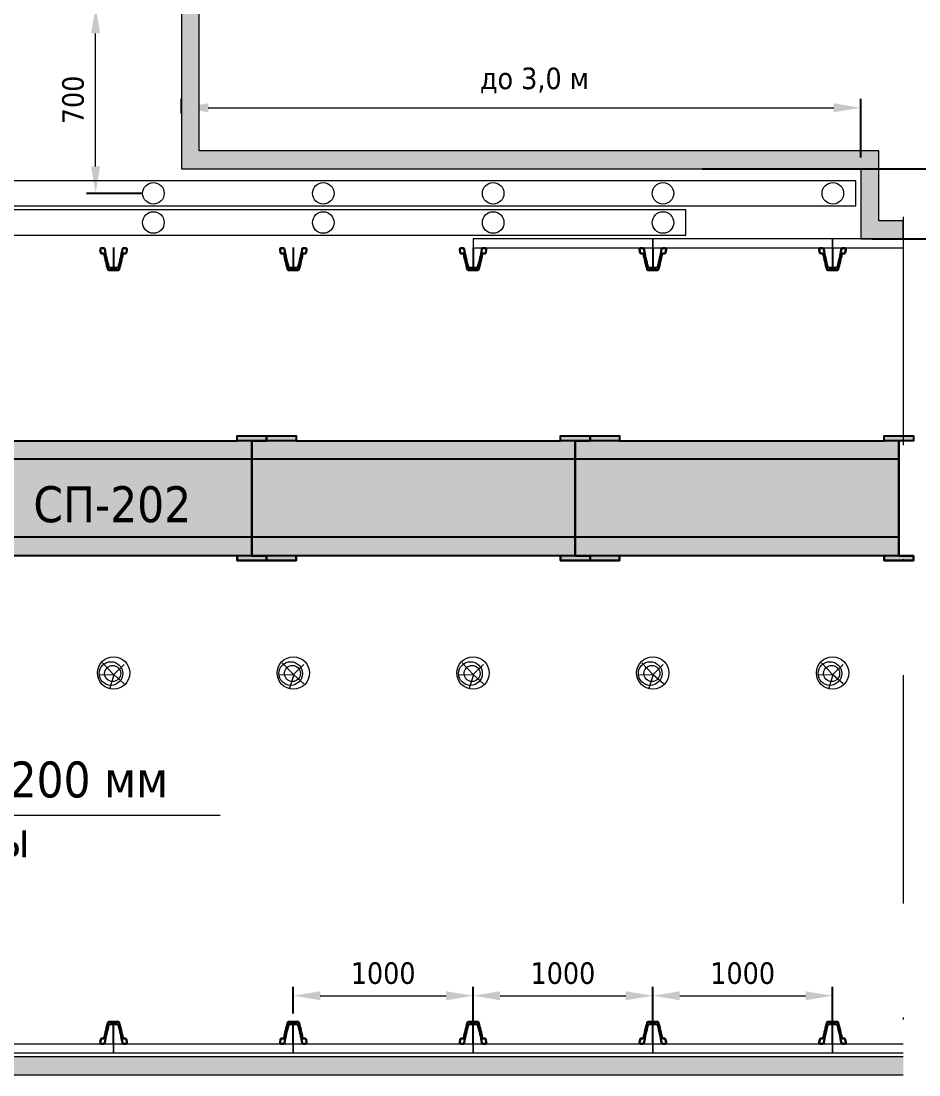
# Model space of a CAD drawing. Header units: millimetres. Extents: x 2161 to 3506, y -1213 to -250.
# Drawn here: x 2607.1 to 2657.1, y -435.4 to -376.7 of the extents above; entities that cross this region are included whole.
import ezdxf

# ---------------------------------------------------------------- set-up
doc = ezdxf.new("R2010")
doc.units = ezdxf.units.MM
doc.linetypes.add('ACAD_ISO04W100', pattern=[30, 24, -3, 0, -3])
doc.linetypes.add('DASHDOT', pattern=[25.4, 12.7, -6.35, 0, -6.35])
doc.styles.add('стиль', font='TAHOMA.TTF')
doc.dimstyles.new('Копия DIN', dxfattribs={"dimtxt": 2, "dimasz": 2.5, "dimexe": 0.5, "dimexo": 0.625, "dimtad": 0, "dimdec": 0, "dimlfac": 100, "dimzin": 4, "dimdsep": 46, "dimtxsty": 'стиль', "dimcen": 2.5, "dimclre": 256, "dimclrt": 256, "dimadec": 0, "dimazin": 2, "dimtfac": 1, "dimtdec": 0, "dimtmove": 0, "dimatfit": 3, "dimfxl": 0, "dimtvp": 1, "dimtolj": 1, "dimtzin": 0, "dimlwd": 0, "dimarcsym": 0})

# ---------------------------------------------------------------- blocks, each defined once
blk = doc.blocks.new('дер180')
at = {"color": 7, "lineweight": 15}
for points in [[(2532.583, -969.893), (2531.995, -970.457), (2531.22, -970.48)], [(2531.384, -969.799), (2532.019, -970.457), (2531.784, -971.209)], [(2532.589, -970.961), (2532.023, -970.465)]]:
    blk.add_lwpolyline(points, dxfattribs=at)
for centre, radius in [((2531.999, -970.356), 0.9), ((2531.854, -970.386), 0.658), ((2531.948, -970.386), 0.446)]:
    blk.add_circle(centre, radius, dxfattribs=at)
blk = doc.blocks.new('*D458')
at = {"lineweight": -2}
for p, q in [((2642.282, -431.964), (2642.282, -430.467)), ((2652.282, -432.4), (2652.282, -430.467))]:
    blk.add_line(p, q, dxfattribs=at)
at = {"color": 0, "lineweight": 0}
blk.add_line((2643.782, -430.967), (2650.782, -430.967), dxfattribs=at)
at = {"color": 0, "lineweight": -2}
for points in [[(2643.782, -430.717), (2643.782, -431.217), (2642.282, -430.967)], [(2650.782, -430.717), (2650.782, -431.217), (2652.282, -430.967)]]:
    blk.add_solid(points, dxfattribs=at)
at = {"layer": 'Defpoints', "color": 0, "lineweight": -2}
for p in [(2652.282, -430.967), (2642.282, -432.589), (2652.282, -433.025)]:
    blk.add_point(p, dxfattribs=at)
at = {"lineweight": 0, "insert": (2647.282, -429.718), "char_height": 1.2, "attachment_point": 5, "style": 'стиль'}
blk.add_mtext('\\A1;1000', dxfattribs=at)
blk = doc.blocks.new('*D459')
at = {"lineweight": -2}
for p, q in [((2616.679, -364.405), (2663.627, -364.405)), ((2654.476, -388.852), (2663.627, -388.852))]:
    blk.add_line(p, q, dxfattribs=at)
at = {"color": 0, "lineweight": 0}
blk.add_line((2663.127, -365.905), (2663.127, -387.352), dxfattribs=at)
at = {"color": 0, "lineweight": -2}
for points in [[(2662.877, -365.905), (2663.377, -365.905), (2663.127, -364.405)], [(2662.877, -387.352), (2663.377, -387.352), (2663.127, -388.852)]]:
    blk.add_solid(points, dxfattribs=at)
at = {"layer": 'Defpoints', "color": 0, "lineweight": -2}
for p in [(2616.054, -364.405), (2653.851, -388.852), (2663.127, -388.852)]:
    blk.add_point(p, dxfattribs=at)
at = {"lineweight": 0, "insert": (2661.877, -377.358), "char_height": 1.2, "attachment_point": 5, "rotation": 90, "style": 'стиль'}
blk.add_mtext('\\A1;2400', dxfattribs=at)
blk = doc.blocks.new('*D460')
at = {"lineweight": -2}
for p, q in [((2616.054, -381.864), (2616.054, -381.069)), ((2653.851, -384.335), (2653.851, -381.069))]:
    blk.add_line(p, q, dxfattribs=at)
at = {"color": 0, "lineweight": 0}
blk.add_line((2617.554, -381.569), (2652.351, -381.569), dxfattribs=at)
at = {"color": 0, "lineweight": -2}
for points in [[(2617.554, -381.319), (2617.554, -381.819), (2616.054, -381.569)], [(2652.351, -381.319), (2652.351, -381.819), (2653.851, -381.569)]]:
    blk.add_solid(points, dxfattribs=at)
at = {"layer": 'Defpoints', "color": 0, "lineweight": -2}
for p in [(2653.851, -381.569), (2616.054, -382.489), (2653.851, -384.96)]:
    blk.add_point(p, dxfattribs=at)
at = {"lineweight": 0, "insert": (2635.698, -380.045), "char_height": 1.2, "attachment_point": 5, "style": 'стиль'}
blk.add_mtext('\\A1;до 3,0 м', dxfattribs=at)
blk = doc.blocks.new('*D497')
at = {"lineweight": -2}
for p, q in [((2632.282, -431.964), (2632.282, -430.467)), ((2642.282, -432.4), (2642.282, -430.467))]:
    blk.add_line(p, q, dxfattribs=at)
at = {"color": 0, "lineweight": 0}
blk.add_line((2633.782, -430.967), (2640.782, -430.967), dxfattribs=at)
at = {"color": 0, "lineweight": -2}
for points in [[(2633.782, -430.717), (2633.782, -431.217), (2632.282, -430.967)], [(2640.782, -430.717), (2640.782, -431.217), (2642.282, -430.967)]]:
    blk.add_solid(points, dxfattribs=at)
at = {"layer": 'Defpoints', "color": 0, "lineweight": -2}
for p in [(2642.282, -430.967), (2632.282, -432.589), (2642.282, -433.025)]:
    blk.add_point(p, dxfattribs=at)
at = {"lineweight": 0, "insert": (2637.282, -429.718), "char_height": 1.2, "attachment_point": 5, "style": 'стиль'}
blk.add_mtext('\\A1;1000', dxfattribs=at)
blk = doc.blocks.new('*D498')
at = {"lineweight": -2}
for p, q in [((2622.282, -431.964), (2622.282, -430.467)), ((2632.282, -432.4), (2632.282, -430.467))]:
    blk.add_line(p, q, dxfattribs=at)
at = {"color": 0, "lineweight": 0}
blk.add_line((2623.782, -430.967), (2630.782, -430.967), dxfattribs=at)
at = {"color": 0, "lineweight": -2}
for points in [[(2623.782, -430.717), (2623.782, -431.217), (2622.282, -430.967)], [(2630.782, -430.717), (2630.782, -431.217), (2632.282, -430.967)]]:
    blk.add_solid(points, dxfattribs=at)
at = {"layer": 'Defpoints', "color": 0, "lineweight": -2}
for p in [(2632.282, -430.967), (2622.282, -432.589), (2632.282, -433.025)]:
    blk.add_point(p, dxfattribs=at)
at = {"lineweight": 0, "insert": (2627.282, -429.718), "char_height": 1.2, "attachment_point": 5, "style": 'стиль'}
blk.add_mtext('\\A1;1000', dxfattribs=at)
blk = doc.blocks.new('*D500')
at = {"linetype": 'ByBlock', "lineweight": -2}
for p, q in [((2613.875, -375.932), (2610.784, -375.932)), ((2613.875, -386.328), (2610.784, -386.328))]:
    blk.add_line(p, q, dxfattribs=at)
at = {"color": 0, "linetype": 'ByBlock', "lineweight": 0}
blk.add_line((2611.284, -384.828), (2611.284, -377.432), dxfattribs=at)
at = {"color": 0, "linetype": 'ByBlock', "lineweight": -2}
for points in [[(2611.034, -377.432), (2611.534, -377.432), (2611.284, -375.932)], [(2611.034, -384.828), (2611.534, -384.828), (2611.284, -386.328)]]:
    blk.add_solid(points, dxfattribs=at)
at = {"layer": 'Defpoints', "color": 0, "linetype": 'ByBlock', "lineweight": -2}
for p in [(2611.284, -375.932), (2614.5, -375.932), (2614.5, -386.328)]:
    blk.add_point(p, dxfattribs=at)
at = {"linetype": 'ByBlock', "lineweight": -2, "insert": (2610.035, -381.13), "char_height": 1.2, "attachment_point": 5, "rotation": 90, "style": 'стиль'}
blk.add_mtext('\\A1;700', dxfattribs=at)
blk = doc.blocks.new('*D501')
at = {"color": 0, "linetype": 'ByBlock', "lineweight": 0}
for p, q in [((2660.097, -383.46), (2660.097, -378.153)), ((2660.097, -388.852), (2660.097, -384.96)), ((2660.097, -390.352), (2660.097, -391.852))]:
    blk.add_line(p, q, dxfattribs=at)
at = {"linetype": 'ByBlock', "lineweight": -2}
for p, q in [((2645.026, -384.96), (2660.597, -384.96)), ((2654.476, -388.852), (2660.597, -388.852))]:
    blk.add_line(p, q, dxfattribs=at)
at = {"color": 0, "linetype": 'ByBlock', "lineweight": -2}
for points in [[(2659.847, -383.46), (2660.347, -383.46), (2660.097, -384.96)], [(2659.847, -390.352), (2660.347, -390.352), (2660.097, -388.852)]]:
    blk.add_solid(points, dxfattribs=at)
at = {"layer": 'Defpoints', "color": 0, "linetype": 'ByBlock', "lineweight": -2}
for p in [(2644.401, -384.96), (2660.097, -384.96), (2653.851, -388.852)]:
    blk.add_point(p, dxfattribs=at)
at = {"linetype": 'ByBlock', "lineweight": -2, "insert": (2658.848, -380.056), "char_height": 1.2, "attachment_point": 5, "rotation": 90, "style": 'стиль'}
blk.add_mtext('\\A1;700', dxfattribs=at)
blk = doc.blocks.new('Рештак СП202')
blk.add_hatch(color=255).paths.add_polyline_path([(-3983.3, -5993.2), (-3819.1, -5993.2), (-3819.1, -6020.3), (-2347.5, -6020.3), (-2347.5, -5993.2), (-2183.3, -5993.2), (-2183.3, -6020.3), (-2101.2, -6020.3), (-2101.2, -6659.3), (-2183.3, -6659.3), (-2183.3, -6686.4), (-2347.5, -6686.4), (-2347.5, -6659.3), (-3819.1, -6659.3), (-3819.1, -6686.4), (-3983.3, -6686.4), (-3983.3, -6659.3), (-3901.2, -6659.3), (-3901.2, -6020.3), (-3983.3, -6020.3)])
for p, q in [((-3901.2, -6020.3), (-3901.2, -6659.3)), ((-2101.2, -6020.3), (-2101.2, -6659.3)), ((-3901.2, -6122.4), (-2101.2, -6122.4)), ((-3901.2, -6557.2), (-2101.2, -6557.2))]:
    blk.add_line(p, q)
for points in [[(-3983.3, -6020.3), (-3819.1, -6020.3), (-3819.1, -5993.2), (-3983.3, -5993.2)], [(-2347.5, -6020.3), (-2183.3, -6020.3), (-2183.3, -5993.2), (-2347.5, -5993.2)], [(-3983.3, -6659.3), (-3819.1, -6659.3), (-3819.1, -6686.4), (-3983.3, -6686.4)], [(-2347.5, -6659.3), (-2183.3, -6659.3), (-2183.3, -6686.4), (-2347.5, -6686.4)]]:
    blk.add_lwpolyline(points, close=True)
blk.add_lwpolyline([(-3983.3, -5993.2), (-3819.1, -5993.2), (-3819.1, -6020.3), (-2347.5, -6020.3), (-2347.5, -5993.2), (-2183.3, -5993.2), (-2183.3, -6020.3), (-2101.2, -6020.3), (-2101.2, -6659.3), (-2183.3, -6659.3), (-2183.3, -6686.4), (-2347.5, -6686.4), (-2347.5, -6659.3), (-3819.1, -6659.3), (-3819.1, -6686.4), (-3983.3, -6686.4), (-3983.3, -6659.3), (-3901.2, -6659.3), (-3901.2, -6020.3), (-3983.3, -6020.3), (-3983.3, -5993.2)])

msp = doc.modelspace()

# ---------------------------------------------------------------- hatches: boundary and pattern name
at = {"lineweight": 15}
for points in [[(2656.218, -387.852), (2654.851, -387.852), (2654.851, -383.96), (2617.054, -383.96), (2617.054, -363.405), (2599.054, -363.405), (2599.054, -324.233), (2608.054, -324.233), (2608.054, -298.484), (2607.054, -298.484), (2607.054, -323.233), (2598.054, -323.233), (2598.054, -364.405), (2616.054, -364.405), (2616.054, -384.96), (2653.851, -384.96), (2653.851, -388.852), (2656.218, -388.852)], [(2518.286, -434.372), (2518.286, -435.372), (2656.218, -435.372), (2656.218, -434.372)]]:
    msp.add_hatch(color=8, dxfattribs=at).paths.add_polyline_path(points)

# ---------------------------------------------------------------- linework, layer by layer
at = {"color": 7, "lineweight": 15}
for p, q in [((2625.216, -385.628), (2595.216, -385.628)), ((2653.575, -385.628), (2625.216, -385.628)), ((2653.575, -387.028), (2653.575, -385.628)), ((2616.198, -387.253), (2586.198, -387.253)), ((2595.216, -387.028), (2625.216, -387.028)), ((2644.125, -387.253), (2616.198, -387.253)), ((2625.216, -387.028), (2653.575, -387.028)), ((2644.125, -388.653), (2644.125, -387.253)), ((2586.198, -388.653), (2616.198, -388.653)), ((2616.198, -388.653), (2644.125, -388.653))]:
    msp.add_line(p, q, dxfattribs=at)
at = {"color": 7, "linetype": 'DASHDOT', "lineweight": 15}
msp.add_line((2656.218, -387.632), (2656.218, -435.372), dxfattribs=at)
at = {"color": 7, "lineweight": 30}
for p, q in [((2611.545, -389.448), (2611.572, -389.629)), ((2611.605, -389.381), (2611.733, -389.381)), ((2611.621, -389.671), (2611.717, -389.671)), ((2612.832, -389.381), (2612.96, -389.381)), ((2612.848, -389.671), (2612.943, -389.671)), ((2613.02, -389.448), (2612.993, -389.629)), ((2621.545, -389.448), (2621.572, -389.629)), ((2621.605, -389.381), (2621.733, -389.381)), ((2621.621, -389.671), (2621.717, -389.671)), ((2622.832, -389.381), (2622.96, -389.381)), ((2622.848, -389.671), (2622.943, -389.671)), ((2623.02, -389.448), (2622.993, -389.629)), ((2631.545, -389.448), (2631.572, -389.629)), ((2631.605, -389.381), (2631.733, -389.381)), ((2631.621, -389.671), (2631.717, -389.671)), ((2632.832, -389.381), (2632.96, -389.381)), ((2632.848, -389.671), (2632.943, -389.671)), ((2633.02, -389.448), (2632.993, -389.629)), ((2641.545, -389.448), (2641.572, -389.629)), ((2641.605, -389.381), (2641.733, -389.381)), ((2641.621, -389.671), (2641.717, -389.671)), ((2642.832, -389.381), (2642.96, -389.381)), ((2642.848, -389.671), (2642.943, -389.671)), ((2643.02, -389.448), (2642.993, -389.629)), ((2651.545, -389.448), (2651.572, -389.629)), ((2651.605, -389.381), (2651.733, -389.381)), ((2651.621, -389.671), (2651.717, -389.671)), ((2652.832, -389.381), (2652.96, -389.381)), ((2652.848, -389.671), (2652.943, -389.671)), ((2653.02, -389.448), (2652.993, -389.629)), ((2612.031, -390.611), (2612.534, -390.611)), ((2612.104, -390.481), (2612.461, -390.481)), ((2622.031, -390.611), (2622.534, -390.611)), ((2622.104, -390.481), (2622.461, -390.481)), ((2632.031, -390.611), (2632.534, -390.611)), ((2632.104, -390.481), (2632.461, -390.481)), ((2642.031, -390.611), (2642.534, -390.611)), ((2642.104, -390.481), (2642.461, -390.481)), ((2652.031, -390.611), (2652.534, -390.611)), ((2652.104, -390.481), (2652.461, -390.481)), ((2612.031, -432.411), (2612.534, -432.411)), ((2612.104, -432.541), (2612.461, -432.541)), ((2622.031, -432.411), (2622.534, -432.411)), ((2622.104, -432.541), (2622.461, -432.541)), ((2632.031, -432.411), (2632.534, -432.411)), ((2632.104, -432.541), (2632.461, -432.541)), ((2642.031, -432.411), (2642.534, -432.411)), ((2642.104, -432.541), (2642.461, -432.541)), ((2652.031, -432.411), (2652.534, -432.411)), ((2652.104, -432.541), (2652.461, -432.541)), ((2611.545, -433.574), (2611.572, -433.393)), ((2611.605, -433.641), (2611.733, -433.641)), ((2611.621, -433.351), (2611.717, -433.351)), ((2612.832, -433.641), (2612.96, -433.641)), ((2612.848, -433.351), (2612.943, -433.351)), ((2613.02, -433.574), (2612.993, -433.393)), ((2621.545, -433.574), (2621.572, -433.393)), ((2621.605, -433.641), (2621.733, -433.641)), ((2621.621, -433.351), (2621.717, -433.351)), ((2622.832, -433.641), (2622.96, -433.641)), ((2622.848, -433.351), (2622.943, -433.351)), ((2623.02, -433.574), (2622.993, -433.393)), ((2631.545, -433.574), (2631.572, -433.393)), ((2631.605, -433.641), (2631.733, -433.641)), ((2631.621, -433.351), (2631.717, -433.351)), ((2632.832, -433.641), (2632.96, -433.641)), ((2632.848, -433.351), (2632.943, -433.351)), ((2633.02, -433.574), (2632.993, -433.393)), ((2641.545, -433.574), (2641.572, -433.393)), ((2641.605, -433.641), (2641.733, -433.641)), ((2641.621, -433.351), (2641.717, -433.351)), ((2642.832, -433.641), (2642.96, -433.641)), ((2642.848, -433.351), (2642.943, -433.351)), ((2643.02, -433.574), (2642.993, -433.393)), ((2651.545, -433.574), (2651.572, -433.393)), ((2651.605, -433.641), (2651.733, -433.641)), ((2651.621, -433.351), (2651.717, -433.351)), ((2652.832, -433.641), (2652.96, -433.641)), ((2652.848, -433.351), (2652.943, -433.351)), ((2653.02, -433.574), (2652.993, -433.393))]:
    msp.add_line(p, q, dxfattribs=at)
at = {"color": 7, "linetype": 'ACAD_ISO04W100'}
for p, q in [((2612.282, -389.349), (2612.282, -390.644)), ((2622.282, -389.349), (2622.282, -390.644)), ((2632.282, -389.349), (2632.282, -390.644)), ((2642.282, -389.349), (2642.282, -390.644)), ((2652.282, -389.349), (2652.282, -390.644)), ((2612.282, -433.673), (2612.282, -432.378)), ((2622.282, -433.673), (2622.282, -432.378)), ((2632.282, -433.673), (2632.282, -432.378)), ((2642.282, -433.673), (2642.282, -432.378)), ((2652.282, -433.673), (2652.282, -432.378))]:
    msp.add_line(p, q, dxfattribs=at)
at = {"color": 7, "lineweight": 15}
for points in [[(2656.218, -387.852), (2654.851, -387.852), (2654.851, -383.96), (2617.054, -383.96), (2617.054, -363.405), (2599.054, -363.405), (2599.054, -324.233), (2608.054, -324.233), (2608.054, -298.484), (2607.054, -298.484), (2607.054, -323.233), (2598.054, -323.233), (2598.054, -364.405), (2616.054, -364.405), (2616.054, -384.96), (2653.851, -384.96), (2653.851, -388.852), (2656.218, -388.852), (2656.218, -387.852)], [(2632.282, -388.852), (2632.282, -389.352), (2642.282, -389.352), (2642.282, -388.852), (2632.282, -388.852)], [(2642.282, -388.852), (2642.282, -389.352), (2652.282, -389.352), (2652.282, -388.852), (2642.282, -388.852)], [(2652.282, -388.852), (2652.282, -389.352), (2656.218, -389.352)], [(2656.218, -388.852), (2652.282, -388.852)], [(2602.282, -433.652), (2602.282, -434.152), (2612.282, -434.152), (2612.282, -433.652), (2602.282, -433.652)], [(2612.282, -433.652), (2612.282, -434.152), (2622.282, -434.152), (2622.282, -433.652), (2612.282, -433.652)], [(2622.282, -433.652), (2622.282, -434.152), (2632.282, -434.152), (2632.282, -433.652), (2622.282, -433.652)], [(2632.282, -433.652), (2632.282, -434.152), (2642.282, -434.152), (2642.282, -433.652), (2632.282, -433.652)], [(2642.282, -433.652), (2642.282, -434.152), (2652.282, -434.152), (2652.282, -433.652), (2642.282, -433.652)], [(2652.282, -433.652), (2652.282, -434.152), (2656.218, -434.152)], [(2656.218, -433.652), (2652.282, -433.652)], [(2656.218, -434.372), (2518.286, -434.372)], [(2518.286, -435.372), (2656.218, -435.372)]]:
    msp.add_lwpolyline(points, dxfattribs=at)
for centre in [(2614.5, -386.328), (2623.95, -386.328), (2633.4, -386.328), (2642.85, -386.328), (2652.3, -386.328), (2614.5, -387.953), (2623.95, -387.953), (2633.4, -387.953), (2642.85, -387.953)]:
    msp.add_circle(centre, 0.6, dxfattribs=at)
at = {"color": 7, "lineweight": 30}
for centre, radius, start, end in [((2611.605, -389.441), 0.06, 89.40595, 190.01711), ((2611.621, -389.621), 0.05, 187.35882, 270.43725), ((2611.717, -389.721), 0.05, 11.75312, 90), ((2611.733, -389.441), 0.06, 8.18923, 90), ((2630.876, -385.537), 19.561, 192.31635, 194.89843), ((2619.108, -388.331), 7.398, 188.56037, 196.32129), ((2605.457, -388.331), 7.398, 343.67871, 351.43963), ((2593.688, -385.537), 19.561, 345.10157, 347.68365), ((2612.832, -389.441), 0.06, 90, 171.81077), ((2612.848, -389.721), 0.05, 90, 168.24688), ((2612.943, -389.621), 0.05, 269.56275, 352.64118), ((2612.96, -389.441), 0.06, 349.98289, 90.59405), ((2621.605, -389.441), 0.06, 89.40595, 190.01711), ((2621.621, -389.621), 0.05, 187.35882, 270.43725), ((2621.717, -389.721), 0.05, 11.75312, 90), ((2621.733, -389.441), 0.06, 8.18923, 90), ((2640.876, -385.537), 19.561, 192.31635, 194.89843), ((2629.108, -388.331), 7.398, 188.56037, 196.32129), ((2615.457, -388.331), 7.398, 343.67871, 351.43963), ((2603.688, -385.537), 19.561, 345.10157, 347.68365), ((2622.832, -389.441), 0.06, 90, 171.81077), ((2622.848, -389.721), 0.05, 90, 168.24688), ((2622.943, -389.621), 0.05, 269.56275, 352.64118), ((2622.96, -389.441), 0.06, 349.98289, 90.59405), ((2631.605, -389.441), 0.06, 89.40595, 190.01711), ((2631.621, -389.621), 0.05, 187.35882, 270.43725), ((2631.717, -389.721), 0.05, 11.75312, 90), ((2631.733, -389.441), 0.06, 8.18923, 90), ((2650.876, -385.537), 19.561, 192.31635, 194.89843), ((2639.108, -388.331), 7.398, 188.56037, 196.32129), ((2625.457, -388.331), 7.398, 343.67871, 351.43963), ((2613.688, -385.537), 19.561, 345.10157, 347.68365), ((2632.832, -389.441), 0.06, 90, 171.81077), ((2632.848, -389.721), 0.05, 90, 168.24688), ((2632.943, -389.621), 0.05, 269.56275, 352.64118), ((2632.96, -389.441), 0.06, 349.98289, 90.59405), ((2641.605, -389.441), 0.06, 89.40595, 190.01711), ((2641.621, -389.621), 0.05, 187.35882, 270.43725), ((2641.717, -389.721), 0.05, 11.75312, 90), ((2641.733, -389.441), 0.06, 8.18923, 90), ((2660.876, -385.537), 19.561, 192.31635, 194.89843), ((2649.108, -388.331), 7.398, 188.56037, 196.32129), ((2635.457, -388.331), 7.398, 343.67871, 351.43963), ((2623.688, -385.537), 19.561, 345.10157, 347.68365), ((2642.832, -389.441), 0.06, 90, 171.81077), ((2642.848, -389.721), 0.05, 90, 168.24688), ((2642.943, -389.621), 0.05, 269.56275, 352.64118), ((2642.96, -389.441), 0.06, 349.98289, 90.59405), ((2651.605, -389.441), 0.06, 89.40595, 190.01711), ((2651.621, -389.621), 0.05, 187.35882, 270.43725), ((2651.717, -389.721), 0.05, 11.75312, 90), ((2651.733, -389.441), 0.06, 8.18923, 90), ((2670.876, -385.537), 19.561, 192.31635, 194.89843), ((2659.108, -388.331), 7.398, 188.56037, 196.32129), ((2645.457, -388.331), 7.398, 343.67871, 351.43963), ((2633.688, -385.537), 19.561, 345.10157, 347.68365), ((2652.832, -389.441), 0.06, 90, 171.81077), ((2652.848, -389.721), 0.05, 90, 168.24688), ((2652.943, -389.621), 0.05, 269.56275, 352.64118), ((2652.96, -389.441), 0.06, 349.98289, 90.59405), ((2612.104, -390.381), 0.1, 196.53522, 273.6486), ((2612.461, -390.381), 0.1, 266.3514, 343.46478), ((2622.104, -390.381), 0.1, 196.53522, 273.6486), ((2622.461, -390.381), 0.1, 266.3514, 343.46478), ((2632.104, -390.381), 0.1, 196.53522, 273.6486), ((2632.461, -390.381), 0.1, 266.3514, 343.46478), ((2642.104, -390.381), 0.1, 196.53522, 273.6486), ((2642.461, -390.381), 0.1, 266.3514, 343.46478), ((2652.104, -390.381), 0.1, 196.53522, 273.6486), ((2652.461, -390.381), 0.1, 266.3514, 343.46478), ((2612.031, -390.551), 0.06, 194.76068, 271.39358), ((2612.534, -390.551), 0.06, 268.60642, 345.23932), ((2622.031, -390.551), 0.06, 194.76068, 271.39358), ((2622.534, -390.551), 0.06, 268.60642, 345.23932), ((2632.031, -390.551), 0.06, 194.76068, 271.39358), ((2632.534, -390.551), 0.06, 268.60642, 345.23932), ((2642.031, -390.551), 0.06, 194.76068, 271.39358), ((2642.534, -390.551), 0.06, 268.60642, 345.23932), ((2652.031, -390.551), 0.06, 194.76068, 271.39358), ((2652.534, -390.551), 0.06, 268.60642, 345.23932), ((2630.876, -437.485), 19.561, 165.10157, 167.68365), ((2619.108, -434.692), 7.398, 163.67871, 171.43963), ((2612.031, -432.471), 0.06, 88.60642, 165.23932), ((2612.104, -432.641), 0.1, 86.3514, 163.46478), ((2612.461, -432.641), 0.1, 16.53522, 93.6486), ((2612.534, -432.471), 0.06, 14.76068, 91.39358), ((2605.457, -434.692), 7.398, 8.56037, 16.32129), ((2593.688, -437.485), 19.561, 12.31635, 14.89843), ((2640.876, -437.485), 19.561, 165.10157, 167.68365), ((2629.108, -434.692), 7.398, 163.67871, 171.43963), ((2622.031, -432.471), 0.06, 88.60642, 165.23932), ((2622.104, -432.641), 0.1, 86.3514, 163.46478), ((2622.461, -432.641), 0.1, 16.53522, 93.6486), ((2622.534, -432.471), 0.06, 14.76068, 91.39358), ((2615.457, -434.692), 7.398, 8.56037, 16.32129), ((2603.688, -437.485), 19.561, 12.31635, 14.89843), ((2650.876, -437.485), 19.561, 165.10157, 167.68365), ((2639.108, -434.692), 7.398, 163.67871, 171.43963), ((2632.031, -432.471), 0.06, 88.60642, 165.23932), ((2632.104, -432.641), 0.1, 86.3514, 163.46478), ((2632.461, -432.641), 0.1, 16.53522, 93.6486), ((2632.534, -432.471), 0.06, 14.76068, 91.39358), ((2625.457, -434.692), 7.398, 8.56037, 16.32129), ((2613.688, -437.485), 19.561, 12.31635, 14.89843), ((2660.876, -437.485), 19.561, 165.10157, 167.68365), ((2649.108, -434.692), 7.398, 163.67871, 171.43963), ((2642.031, -432.471), 0.06, 88.60642, 165.23932), ((2642.104, -432.641), 0.1, 86.3514, 163.46478), ((2642.461, -432.641), 0.1, 16.53522, 93.6486), ((2642.534, -432.471), 0.06, 14.76068, 91.39358), ((2635.457, -434.692), 7.398, 8.56037, 16.32129), ((2623.688, -437.485), 19.561, 12.31635, 14.89843), ((2670.876, -437.485), 19.561, 165.10157, 167.68365), ((2659.108, -434.692), 7.398, 163.67871, 171.43963), ((2652.031, -432.471), 0.06, 88.60642, 165.23932), ((2652.104, -432.641), 0.1, 86.3514, 163.46478), ((2652.461, -432.641), 0.1, 16.53522, 93.6486), ((2652.534, -432.471), 0.06, 14.76068, 91.39358), ((2645.457, -434.692), 7.398, 8.56037, 16.32129), ((2633.688, -437.485), 19.561, 12.31635, 14.89843), ((2611.605, -433.581), 0.06, 169.98289, 270.59405), ((2611.621, -433.401), 0.05, 89.56275, 172.64118), ((2611.717, -433.301), 0.05, 270, 348.24688), ((2611.733, -433.581), 0.06, 270, 351.81077), ((2612.832, -433.581), 0.06, 188.18923, 270), ((2612.848, -433.301), 0.05, 191.75312, 270), ((2612.943, -433.401), 0.05, 7.35882, 90.43725), ((2612.96, -433.581), 0.06, 269.40595, 10.01711), ((2621.605, -433.581), 0.06, 169.98289, 270.59405), ((2621.621, -433.401), 0.05, 89.56275, 172.64118), ((2621.717, -433.301), 0.05, 270, 348.24688), ((2621.733, -433.581), 0.06, 270, 351.81077), ((2622.832, -433.581), 0.06, 188.18923, 270), ((2622.848, -433.301), 0.05, 191.75312, 270), ((2622.943, -433.401), 0.05, 7.35882, 90.43725), ((2622.96, -433.581), 0.06, 269.40595, 10.01711), ((2631.605, -433.581), 0.06, 169.98289, 270.59405), ((2631.621, -433.401), 0.05, 89.56275, 172.64118), ((2631.717, -433.301), 0.05, 270, 348.24688), ((2631.733, -433.581), 0.06, 270, 351.81077), ((2632.832, -433.581), 0.06, 188.18923, 270), ((2632.848, -433.301), 0.05, 191.75312, 270), ((2632.943, -433.401), 0.05, 7.35882, 90.43725), ((2632.96, -433.581), 0.06, 269.40595, 10.01711), ((2641.605, -433.581), 0.06, 169.98289, 270.59405), ((2641.621, -433.401), 0.05, 89.56275, 172.64118), ((2641.717, -433.301), 0.05, 270, 348.24688), ((2641.733, -433.581), 0.06, 270, 351.81077), ((2642.832, -433.581), 0.06, 188.18923, 270), ((2642.848, -433.301), 0.05, 191.75312, 270), ((2642.943, -433.401), 0.05, 7.35882, 90.43725), ((2642.96, -433.581), 0.06, 269.40595, 10.01711), ((2651.605, -433.581), 0.06, 169.98289, 270.59405), ((2651.621, -433.401), 0.05, 89.56275, 172.64118), ((2651.717, -433.301), 0.05, 270, 348.24688), ((2651.733, -433.581), 0.06, 270, 351.81077), ((2652.832, -433.581), 0.06, 188.18923, 270), ((2652.848, -433.301), 0.05, 191.75312, 270), ((2652.943, -433.401), 0.05, 7.35882, 90.43725), ((2652.96, -433.581), 0.06, 269.40595, 10.01711)]:
    msp.add_arc(centre, radius, start, end, dxfattribs=at)

# ---------------------------------------------------------------- block references
at = {"xscale": 0.00999999999476131, "yscale": 0.01000000000021828, "zscale": 0.01, "rotation": 180}
for p in [(2580.96, -466.688), (2598.96, -466.688), (2616.96, -466.688)]:
    msp.add_blockref('Рештак СП202', p, dxfattribs=at)
at = {"color": 7, "lineweight": 15}
for p in [(80.284, 557.345), (90.284, 557.345), (100.284, 557.345), (110.284, 557.345), (120.284, 557.345)]:
    msp.add_blockref('дер180', p, dxfattribs=at)

# ---------------------------------------------------------------- texts
at = {"color": 7, "linetype": 'ByBlock', "lineweight": -2, "style": 'стиль'}
msp.add_text('СП-202', height=2, dxfattribs=at).set_placement((2607.823, -404.622))
at = {"color": 7, "insert": (2545.385, -417.934), "char_height": 2, "width": 79.3281, "attachment_point": 1, "style": 'стиль'}
msp.add_mtext('{\\W9.13653; }Крепь усиления деревянная стойка Ø180 - 200 мм\\P{\\W9.13652; }30 м от окна очистного забоя в обе стороны\\P{\\W9.2281;     }', dxfattribs=at)

# ---------------------------------------------------------------- dimensions: what is measured, and where the dimension line sits
at = {"color": 7, "lineweight": 0}
dim = msp.add_linear_dim(base=(2663.127, -388.852), p1=(2616.054, -364.405), p2=(2653.851, -388.852), angle=90, text='2400', dimstyle='Копия DIN', override={"dimtxt": 1.2, "dimasz": 1.5}, dxfattribs=at)
dim.commit()
dim.dimension.update_dxf_attribs({"geometry": '*D459', "text_midpoint": (2663.127, -377.358), "dimtype": 160})
at = {"linetype": 'ByBlock', "lineweight": -2}
dim = msp.add_linear_dim(base=(2611.284, -375.932), p1=(2614.5, -386.328), p2=(2614.5, -375.932), angle=90, text='700', dimstyle='Копия DIN', override={"dimtxt": 1.2, "dimasz": 1.5}, dxfattribs=at)
dim.commit()
dim.dimension.update_dxf_attribs({"geometry": '*D500', "text_midpoint": (2610.035, -381.13)})
at = {"color": 7, "lineweight": 0}
dim = msp.add_linear_dim(base=(2653.851, -381.569), p1=(2616.054, -382.489), p2=(2653.851, -384.96), text='до 3,0 м', dimstyle='Копия DIN', override={"dimtxt": 1.2, "dimasz": 1.5}, dxfattribs=at)
dim.commit()
dim.dimension.update_dxf_attribs({"geometry": '*D460', "text_midpoint": (2635.698, -381.569), "dimtype": 160})
at = {"linetype": 'ByBlock', "lineweight": -2}
dim = msp.add_linear_dim(base=(2660.097, -384.96), p1=(2653.851, -388.852), p2=(2644.401, -384.96), angle=90, text='700', dimstyle='Копия DIN', override={"dimtxt": 1.2, "dimasz": 1.5}, dxfattribs=at)
dim.commit()
dim.dimension.update_dxf_attribs({"geometry": '*D501', "text_midpoint": (2660.097, -380.056), "dimtype": 160})
at = {"color": 7, "lineweight": 0}
for base, p1, p2, picture, middle in [((2632.282, -430.967), (2622.282, -432.589), (2632.282, -433.025), '*D498', (2627.282, -430.967)), ((2642.282, -430.967), (2632.282, -432.589), (2642.282, -433.025), '*D497', (2637.282, -430.967)), ((2652.282, -430.967), (2642.282, -432.589), (2652.282, -433.025), '*D458', (2647.282, -430.967))]:
    dim = msp.add_linear_dim(base=base, p1=p1, p2=p2, dimstyle='Копия DIN', override={"dimtxt": 1.2, "dimasz": 1.5}, dxfattribs=at)
    dim.commit()
    dim.dimension.update_dxf_attribs({"geometry": picture, "text_midpoint": middle, "dimtype": 160})

# ---------------------------------------------------------------- leaders
msp.add_leader([(2542.691, -413.162), (2551.62, -420.928), (2618.216, -420.928)], dimstyle='Копия DIN', override={"dimtxt": 1.2, "dimasz": 1.5, "dimgap": 0.625, "dimtad": 0}, dxfattribs=at)

doc.saveas('drawing.dxf')
